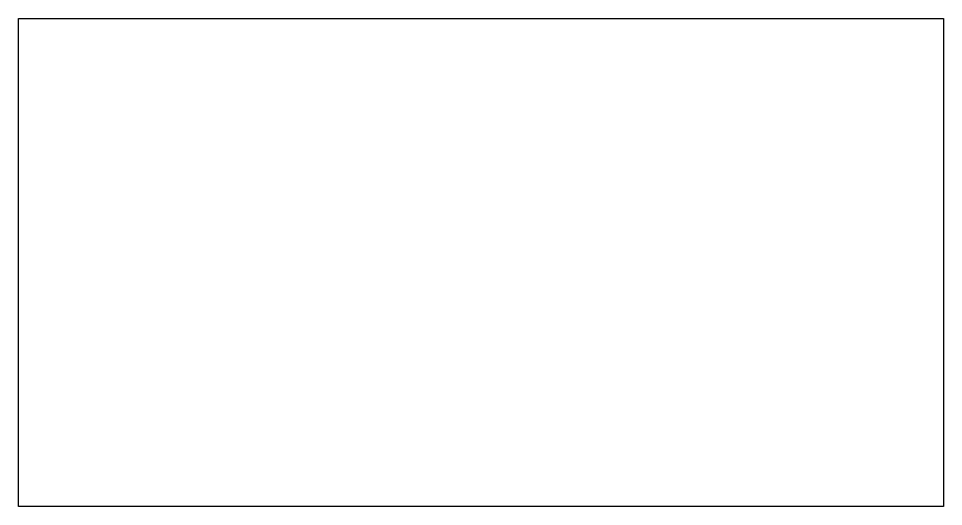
# Model space of a CAD drawing. Header units: inches. Extents: x -1696 to 2211, y -772 to 1290.
import ezdxf

# ---------------------------------------------------------------- set-up
doc = ezdxf.new("R2010")
doc.units = ezdxf.units.IN
doc.header["$MEASUREMENT"] = 0
doc.layers.add('Camada 1', color=7, linetype='Continuous')
picture_1 = doc.add_image_def('image1.png', size_in_pixel=(3874, 2062))

msp = doc.modelspace()

# ---------------------------------------------------------------- linework, layer by layer
at = {"layer": 'Camada 1', "lineweight": 0}
msp.add_lwpolyline([(2210.5, 1290.4), (-1696, 1290.4), (-1696, -771.6), (2210.5, -771.6), (2210.5, 1290.4)], dxfattribs=at)

# ---------------------------------------------------------------- pictures from other files: only their frames are drawn
at = {"layer": 'Camada 1'}
image = msp.add_image(picture_1, insert=(-1696, -771.6), size_in_units=(3906.5, 2062), dxfattribs=at)

doc.saveas('drawing.dxf')
